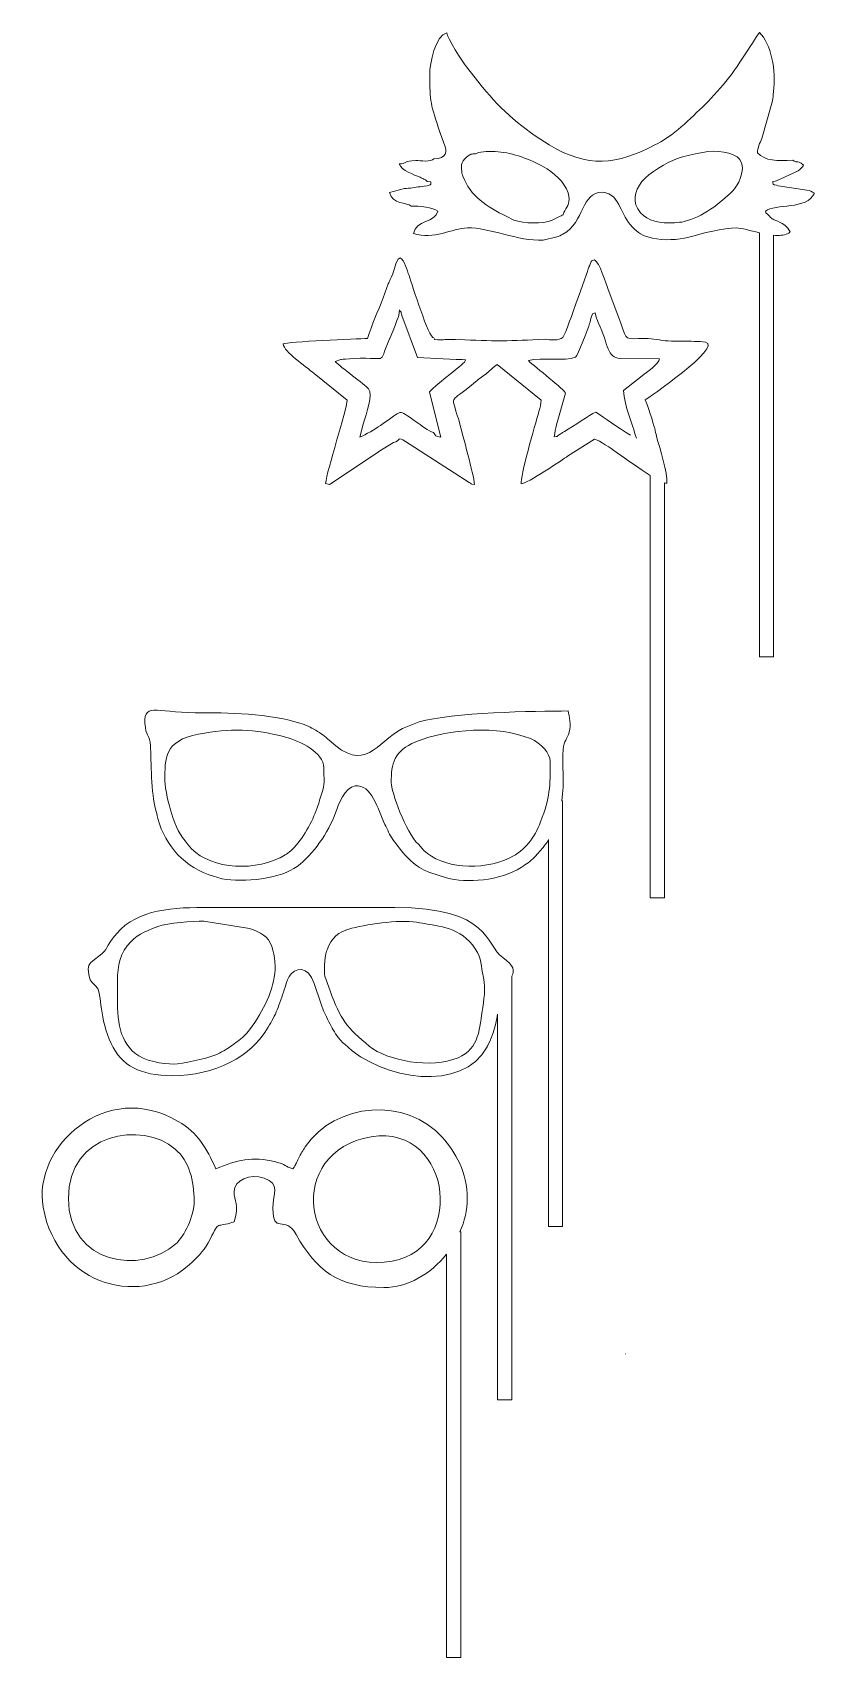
# Model space of a CAD drawing. Header units: millimetres. Extents: x -76 to 200, y -219 to 354.
import ezdxf

# ---------------------------------------------------------------- set-up
doc = ezdxf.new("R2010")
doc.units = ezdxf.units.MM
doc.header["$MEASUREMENT"] = 0
doc.layers.add('layer 1', color=7, linetype='Continuous')

msp = doc.modelspace()

# ---------------------------------------------------------------- linework, layer by layer
at = {"layer": 'layer 1', "color": 250, "lineweight": 20}
for points, knots in [([(185.7302, 282.7576), (185.7302, 282.7576), (185.7302, 134.1494), (185.7302, 134.1494), (185.7302, 134.1494), (185.7302, 134.1494), (180.7302, 134.1494), (180.7302, 134.1494), (180.7302, 134.1494), (180.7302, 134.1494), (180.7302, 283.6369), (180.7302, 283.6369), (180.7302, 283.6369), (177.5342, 284.3655), (174.4675, 285.2504), (172.69, 285.3133), (172.69, 285.3133), (168.2293, 285.4712), (160.4258, 283.282), (155.8156, 282.0758), (155.8156, 282.0758), (152.1653, 281.121), (146.8295, 280.8075), (143.0778, 281.7057), (143.0778, 281.7057), (139.02, 282.6768), (138.179, 283.3855), (135.8065, 285.7445), (135.8065, 285.7445), (133.9478, 287.5928), (132.7816, 290.4552), (131.5646, 292.7803), (131.5646, 292.7803), (130.4538, 294.9028), (128.7915, 297.8507), (125.3928, 297.8752), (125.3928, 297.8752), (117.577, 297.9312), (119.388, 287.5403), (111.3763, 283.1035), (111.3763, 283.1035), (110.755, 282.7592), (109.9601, 282.375), (109.24, 282.1452), (109.24, 282.1452), (109.24, 282.1452), (104.4965, 281.0152), (104.4965, 281.0152), (104.4965, 281.0152), (95.4798, 280.5632), (85.3425, 285.6053), (77.7228, 285.3075), (77.7228, 285.3075), (72.2026, 285.0915), (65.8621, 281.1268), (58.7245, 283.3605), (58.7245, 283.3605), (59.5301, 288.0428), (66.4608, 287.2702), (67.2953, 291.218), (67.2953, 291.218), (65.5156, 292.5498), (60.8286, 293.1887), (57.8696, 292.99), (57.8696, 292.99), (56.3641, 294.3737), (51.3483, 293.536), (50.1963, 297.8098), (50.1963, 297.8098), (50.1963, 297.8098), (55.4815, 299.2688), (55.4815, 299.2688), (55.4815, 299.2688), (57.5965, 299.1722), (59.1956, 299.6513), (61.0145, 299.856), (61.0145, 299.856), (65.512, 300.3623), (64.7888, 300.6157), (64.862, 301.5473), (64.862, 301.5473), (64.862, 301.5473), (63.5081, 301.7298), (63.5081, 301.7298), (63.5081, 301.7298), (62.6586, 302.578), (63.2283, 302.0742), (62.311, 302.559), (62.311, 302.559), (61.7586, 302.8515), (61.6195, 302.9078), (61.0038, 303.1798), (61.0038, 303.1798), (58.9621, 304.0813), (54.309, 305.5703), (53.6846, 307.887), (53.6846, 307.887), (56.1298, 307.9545), (55.336, 309.0213), (59.484, 309.0668), (59.484, 309.0668), (61.2053, 309.0855), (64.9096, 308.4437), (65.8963, 309.6583), (65.8963, 309.6583), (70.353, 309.9778), (70.8928, 311.9738), (69.4641, 315.1708), (69.4641, 315.1708), (69.4641, 315.1708), (68.0765, 318.8377), (68.0765, 318.8377), (68.0765, 318.8377), (68.0441, 318.9347), (68.0146, 319.0382), (67.9828, 319.1358), (67.9828, 319.1358), (64.7756, 329.085), (64.4851, 329.3358), (64.4231, 339.6743), (64.4231, 339.6743), (64.4036, 342.8903), (66.4655, 353.5132), (70.4595, 354.113), (70.4595, 354.113), (70.4958, 352.3397), (76.0163, 343.8043), (77.406, 342.0557), (77.406, 342.0557), (77.406, 342.0557), (83.1023, 334.9632), (83.1023, 334.9632), (83.1023, 334.9632), (89.6123, 326.8022), (97.5795, 320.0263), (106.5458, 314.6465), (106.5458, 314.6465), (120.3581, 306.3593), (130.241, 307.4543), (144.1383, 314.7518), (144.1383, 314.7518), (144.1383, 314.7518), (144.6586, 315.0107), (144.6586, 315.0107), (144.6586, 315.0107), (151.7365, 318.7107), (157.3106, 324.87), (162.71, 329.8695), (162.71, 329.8695), (162.71, 329.8695), (168.0107, 335.7957), (168.0107, 335.7957), (168.0107, 335.7957), (172.8251, 341.3687), (179.6202, 352.9682), (180.8155, 354.2176), (180.8155, 354.2176), (184.7533, 350.4315), (186.8213, 340.6023), (185.6945, 333.3045), (185.6945, 333.3045), (185.5113, 332.1178), (185.6661, 331.2313), (185.4168, 330.0703), (185.4168, 330.0703), (185.4168, 330.0703), (181.5576, 316.8717), (181.5576, 316.8717), (181.5576, 316.8717), (180.9799, 315.3128), (180.0308, 313.5445), (180.1243, 311.7602), (180.1243, 311.7602), (182.6033, 308.8715), (187.2825, 308.8612), (192.5243, 309.213), (192.5243, 309.213), (193.9091, 307.9233), (193.7455, 309.5982), (196.2533, 307.4967), (196.2533, 307.4967), (195.9488, 306.5948), (195.1995, 306.036), (194.4173, 305.4833), (194.4173, 305.4833), (194.4173, 305.4833), (188.0798, 302.5527), (188.0798, 302.5527), (188.0798, 302.5527), (186.6686, 301.8538), (186.875, 301.7672), (185.4665, 301.6828), (185.4665, 301.6828), (185.6426, 300.0708), (185.3225, 300.9513), (187.41, 300.1115), (187.41, 300.1115), (187.41, 300.1115), (197.5121, 298.6698), (197.5121, 298.6698), (197.5121, 298.6698), (198.6948, 298.4025), (199.0931, 298.1247), (200.1963, 297.6282), (200.1963, 297.6282), (197.5575, 291.5593), (186.2511, 293.9958), (182.8593, 291.218), (182.8593, 291.218), (183.3171, 289.9628), (182.7955, 291.077), (183.8197, 289.9647), (183.8197, 289.9647), (185.3415, 288.3123), (185.0093, 288.692), (187.301, 287.6562), (187.301, 287.6562), (189.6249, 286.6058), (190.3883, 285.9982), (191.624, 284.0187), (191.624, 284.0187), (190.9796, 283.2702), (191.6049, 283.7945), (190.6351, 283.2948), (190.6351, 283.2948), (189.4067, 282.6623), (187.6685, 282.5704), (185.7302, 282.7576)], [0, 0, 0, 0, 0.01724138, 0.01724138, 0.01724138, 0.01724138, 0.03448276, 0.03448276, 0.03448276, 0.03448276, 0.05172414, 0.05172414, 0.05172414, 0.05172414, 0.06896552, 0.06896552, 0.06896552, 0.06896552, 0.0862069, 0.0862069, 0.0862069, 0.0862069, 0.10344828, 0.10344828, 0.10344828, 0.10344828, 0.12068966, 0.12068966, 0.12068966, 0.12068966, 0.13793103, 0.13793103, 0.13793103, 0.13793103, 0.15517241, 0.15517241, 0.15517241, 0.15517241, 0.17241379, 0.17241379, 0.17241379, 0.17241379, 0.18965517, 0.18965517, 0.18965517, 0.18965517, 0.20689655, 0.20689655, 0.20689655, 0.20689655, 0.22413793, 0.22413793, 0.22413793, 0.22413793, 0.24137931, 0.24137931, 0.24137931, 0.24137931, 0.25862069, 0.25862069, 0.25862069, 0.25862069, 0.27586207, 0.27586207, 0.27586207, 0.27586207, 0.29310345, 0.29310345, 0.29310345, 0.29310345, 0.31034483, 0.31034483, 0.31034483, 0.31034483, 0.32758621, 0.32758621, 0.32758621, 0.32758621, 0.34482759, 0.34482759, 0.34482759, 0.34482759, 0.36206897, 0.36206897, 0.36206897, 0.36206897, 0.37931034, 0.37931034, 0.37931034, 0.37931034, 0.39655172, 0.39655172, 0.39655172, 0.39655172, 0.4137931, 0.4137931, 0.4137931, 0.4137931, 0.43103448, 0.43103448, 0.43103448, 0.43103448, 0.44827586, 0.44827586, 0.44827586, 0.44827586, 0.46551724, 0.46551724, 0.46551724, 0.46551724, 0.48275862, 0.48275862, 0.48275862, 0.48275862, 0.5, 0.5, 0.5, 0.5, 0.51724138, 0.51724138, 0.51724138, 0.51724138, 0.53448276, 0.53448276, 0.53448276, 0.53448276, 0.55172414, 0.55172414, 0.55172414, 0.55172414, 0.56896552, 0.56896552, 0.56896552, 0.56896552, 0.5862069, 0.5862069, 0.5862069, 0.5862069, 0.60344828, 0.60344828, 0.60344828, 0.60344828, 0.62068966, 0.62068966, 0.62068966, 0.62068966, 0.63793103, 0.63793103, 0.63793103, 0.63793103, 0.65517241, 0.65517241, 0.65517241, 0.65517241, 0.67241379, 0.67241379, 0.67241379, 0.67241379, 0.68965517, 0.68965517, 0.68965517, 0.68965517, 0.70689655, 0.70689655, 0.70689655, 0.70689655, 0.72413793, 0.72413793, 0.72413793, 0.72413793, 0.74137931, 0.74137931, 0.74137931, 0.74137931, 0.75862069, 0.75862069, 0.75862069, 0.75862069, 0.77586207, 0.77586207, 0.77586207, 0.77586207, 0.79310345, 0.79310345, 0.79310345, 0.79310345, 0.81034483, 0.81034483, 0.81034483, 0.81034483, 0.82758621, 0.82758621, 0.82758621, 0.82758621, 0.84482759, 0.84482759, 0.84482759, 0.84482759, 0.86206897, 0.86206897, 0.86206897, 0.86206897, 0.87931034, 0.87931034, 0.87931034, 0.87931034, 0.89655172, 0.89655172, 0.89655172, 0.89655172, 0.9137931, 0.9137931, 0.9137931, 0.9137931, 0.93103448, 0.93103448, 0.93103448, 0.93103448, 0.94827586, 0.94827586, 0.94827586, 0.94827586, 0.96551724, 0.96551724, 0.96551724, 0.96551724, 1, 1, 1, 1]), ([(80.9621, 311.6163), (82.741, 312.4163), (85.63, 312.3767), (88.5761, 312.162), (88.5761, 312.162), (93.8213, 311.7797), (99.9553, 309.4593), (104.6026, 306.8655), (104.6026, 306.8655), (107.8423, 305.0577), (112.2315, 301.4238), (113.2311, 297.6682), (113.2311, 297.6682), (114.1535, 294.2032), (113.0801, 293.2375), (112.088, 291.3387), (112.088, 291.3387), (111.1123, 289.4718), (112.0208, 290.2982), (110.202, 289.3503), (110.202, 289.3503), (110.202, 289.3503), (107.6048, 288.0478), (107.6048, 288.0478), (107.6048, 288.0478), (104.1315, 286.6165), (97.7116, 286.8953), (94.089, 288.1113), (94.089, 288.1113), (94.089, 288.1113), (91.441, 289.4205), (91.441, 289.4205), (91.441, 289.4205), (84.7997, 292.7385), (78.636, 296.4398), (76.1545, 303.6263), (76.1545, 303.6263), (75.8883, 304.3972), (75.8883, 303.9297), (75.7105, 305.1705), (75.7105, 305.1705), (75.3441, 307.7232), (75.8343, 309.1277), (77.9896, 310.71), (77.9896, 310.71), (79.6616, 311.9377), (79.6465, 311.025), (80.9621, 311.6163)], [0, 0, 0, 0, 0.07692308, 0.07692308, 0.07692308, 0.07692308, 0.15384615, 0.15384615, 0.15384615, 0.15384615, 0.23076923, 0.23076923, 0.23076923, 0.23076923, 0.30769231, 0.30769231, 0.30769231, 0.30769231, 0.38461538, 0.38461538, 0.38461538, 0.38461538, 0.46153846, 0.46153846, 0.46153846, 0.46153846, 0.53846154, 0.53846154, 0.53846154, 0.53846154, 0.61538462, 0.61538462, 0.61538462, 0.61538462, 0.69230769, 0.69230769, 0.69230769, 0.69230769, 0.76923077, 0.76923077, 0.76923077, 0.76923077, 0.84615385, 0.84615385, 0.84615385, 0.84615385, 1, 1, 1, 1]), ([(160.8353, 311.9735), (165.3545, 312.8512), (171.7305, 312.1898), (173.8261, 309.4182), (173.8261, 309.4182), (176.529, 305.8435), (172.7385, 299.7245), (171.3603, 298.3588), (171.3603, 298.3588), (166.9988, 294.0368), (160.5435, 289.1055), (154.195, 287.5638), (154.195, 287.5638), (153.1995, 287.322), (151.8106, 287.2568), (150.813, 287.163), (150.813, 287.163), (145.8345, 286.6965), (141.2936, 287.8225), (138.796, 290.6752), (138.796, 290.6752), (135.6895, 294.2227), (136.639, 298.27), (139.3145, 301.6902), (139.3145, 301.6902), (141.6986, 304.7382), (148.2888, 308.5707), (151.539, 309.6617), (151.539, 309.6617), (155.5943, 311.0228), (156.6191, 311.1543), (160.8353, 311.9735)], [0, 0, 0, 0, 0.11111111, 0.11111111, 0.11111111, 0.11111111, 0.22222222, 0.22222222, 0.22222222, 0.22222222, 0.33333333, 0.33333333, 0.33333333, 0.33333333, 0.44444444, 0.44444444, 0.44444444, 0.44444444, 0.55555556, 0.55555556, 0.55555556, 0.55555556, 0.66666667, 0.66666667, 0.66666667, 0.66666667, 0.77777778, 0.77777778, 0.77777778, 0.77777778, 1, 1, 1, 1]), ([(147.2234, 195.5177), (147.2234, 195.5177), (147.2234, 49.1299), (147.2234, 49.1299), (147.2234, 49.1299), (147.2234, 49.1299), (142.2234, 49.1299), (142.2234, 49.1299), (142.2234, 49.1299), (142.2234, 49.1299), (142.2234, 198.0899), (142.2234, 198.0899), (142.2234, 198.0899), (134.8449, 202.6365), (124.2844, 211.0638), (122.5123, 210.8346), (122.5123, 210.8346), (122.5123, 210.8346), (113.0799, 204.8296), (113.0799, 204.8296), (113.0799, 204.8296), (111.6241, 203.8658), (98.6499, 194.9954), (96.7371, 195.1354), (96.7371, 195.1354), (96.2153, 197.3813), (101.5317, 215.7741), (102.9646, 220.5575), (102.9646, 220.5575), (103.4117, 222.0515), (103.7378, 223.3278), (103.7494, 224.6284), (103.7494, 224.6284), (103.7494, 224.6284), (88.1898, 237.1671), (88.1898, 237.1671), (88.1898, 237.1671), (86.9045, 236.0946), (86.0412, 235.4264), (84.6944, 234.2135), (84.6944, 234.2135), (83.3163, 232.9726), (82.0934, 232.4179), (80.636, 231.1243), (80.636, 231.1243), (72.3895, 223.805), (71.9836, 226.7295), (73.6539, 220.7619), (73.6539, 220.7619), (73.6539, 220.7619), (74.0045, 219.5502), (74.0045, 219.5502), (74.0045, 219.5502), (74.0485, 219.4202), (74.1028, 219.2916), (74.1483, 219.1624), (74.1483, 219.1624), (74.7823, 217.3591), (74.3176, 219.1189), (74.7939, 217.2271), (74.7939, 217.2271), (76.1293, 211.9215), (79.9248, 198.6395), (80.2032, 194.8896), (80.2032, 194.8896), (78.4472, 195.1741), (79.4955, 195.0348), (78.3181, 195.6278), (78.3181, 195.6278), (78.3181, 195.6278), (55.8597, 210.0423), (55.8597, 210.0423), (55.8597, 210.0423), (52.847, 211.9027), (54.434, 210.3704), (51.6732, 209.6384), (51.6732, 209.6384), (51.6732, 209.6384), (46.5098, 206.4898), (46.5098, 206.4898), (46.5098, 206.4898), (46.4193, 206.429), (46.2953, 206.3449), (46.2045, 206.2843), (46.2045, 206.2843), (46.2045, 206.2843), (29.0217, 194.8341), (29.0217, 194.8341), (29.0217, 194.8341), (29.0217, 194.8341), (27.7062, 195.2023), (27.7062, 195.2023), (27.7062, 195.2023), (28.1052, 199.8267), (35.1372, 220.996), (35.2917, 224.6284), (35.2917, 224.6284), (35.2917, 224.6284), (23.6735, 233.9641), (23.6735, 233.9641), (23.6735, 233.9641), (20.4895, 236.8267), (13.038, 241.549), (12.7431, 244.413), (12.7431, 244.413), (14.2126, 245.2297), (38.6905, 246.317), (42.4439, 246.317), (42.4439, 246.317), (44.0884, 251.2745), (46.0889, 255.6415), (47.9648, 260.6985), (47.9648, 260.6985), (47.9648, 260.6985), (49.8051, 265.5795), (49.8051, 265.5795), (49.8051, 265.5795), (49.8694, 265.7251), (50.0562, 266.1407), (50.1217, 266.2875), (50.1217, 266.2875), (50.4765, 267.0856), (50.5847, 267.3193), (50.9271, 268.0986), (50.9271, 268.0986), (51.6874, 269.8302), (51.7223, 270.0032), (52.2686, 271.803), (52.2686, 271.803), (52.5658, 272.7818), (52.8354, 274.3827), (54.0546, 274.7907), (54.0546, 274.7907), (55.5125, 273.8441), (56.4135, 270.4486), (57.1244, 268.5028), (57.1244, 268.5028), (58.3331, 265.1946), (64.0707, 246.2792), (65.8914, 246.543), (65.8914, 246.543), (66.4103, 245.6316), (65.4725, 246.1468), (67.3116, 245.9199), (67.3116, 245.9199), (67.7654, 245.864), (69.3222, 245.9369), (69.8867, 245.9416), (69.8867, 245.9416), (71.6018, 245.9562), (73.092, 245.9401), (74.8112, 246.0624), (74.8112, 246.0624), (85.736, 245.2571), (93.9701, 245.4887), (104.821, 246.0624), (104.821, 246.0624), (107.3388, 245.883), (109.9032, 245.4783), (111.3527, 246.7341), (111.3527, 246.7341), (112.0107, 246.5487), (120.0577, 270.0925), (120.5714, 271.4354), (120.5714, 271.4354), (120.6188, 271.5491), (120.6718, 271.6851), (120.721, 271.797), (120.721, 271.797), (120.785, 271.9429), (120.9575, 272.371), (121.0304, 272.5077), (121.0304, 272.5077), (121.6338, 273.6438), (120.8888, 273.3155), (122.5123, 274.087), (122.5123, 274.087), (124.3185, 273.3091), (126.6085, 265.6841), (127.3568, 263.6201), (127.3568, 263.6201), (127.3568, 263.6201), (131.8513, 251.7664), (131.8513, 251.7664), (131.8513, 251.7664), (134.1273, 245.2038), (133.1676, 246.35), (140.4132, 246.3294), (140.4132, 246.3294), (143.4314, 246.321), (145.5818, 245.6417), (148.5525, 245.4932), (148.5525, 245.4932), (151.5744, 245.3419), (154.7398, 245.4015), (157.7882, 245.3306), (157.7882, 245.3306), (159.4569, 245.2917), (160.244, 245.309), (161.7513, 245.0181), (161.7513, 245.0181), (168.2491, 243.7654), (140.6966, 224.7667), (140.4686, 224.6834), (140.4686, 224.6834), (141.3459, 223.1565), (143.2671, 216.5525), (143.7982, 214.5678), (143.7982, 214.5678), (144.0818, 213.5089), (144.1614, 212.994), (144.4768, 211.7929), (144.4768, 211.7929), (145.5928, 207.5417), (148.4649, 198.9727), (148.084, 195.3027), (148.084, 195.3027), (147.8268, 195.341), (147.5382, 195.4145), (147.2234, 195.5177)], [0, 0, 0, 0, 0.01785714, 0.01785714, 0.01785714, 0.01785714, 0.03571429, 0.03571429, 0.03571429, 0.03571429, 0.05357143, 0.05357143, 0.05357143, 0.05357143, 0.07142857, 0.07142857, 0.07142857, 0.07142857, 0.08928571, 0.08928571, 0.08928571, 0.08928571, 0.10714286, 0.10714286, 0.10714286, 0.10714286, 0.125, 0.125, 0.125, 0.125, 0.14285714, 0.14285714, 0.14285714, 0.14285714, 0.16071429, 0.16071429, 0.16071429, 0.16071429, 0.17857143, 0.17857143, 0.17857143, 0.17857143, 0.19642857, 0.19642857, 0.19642857, 0.19642857, 0.21428571, 0.21428571, 0.21428571, 0.21428571, 0.23214286, 0.23214286, 0.23214286, 0.23214286, 0.25, 0.25, 0.25, 0.25, 0.26785714, 0.26785714, 0.26785714, 0.26785714, 0.28571429, 0.28571429, 0.28571429, 0.28571429, 0.30357143, 0.30357143, 0.30357143, 0.30357143, 0.32142857, 0.32142857, 0.32142857, 0.32142857, 0.33928571, 0.33928571, 0.33928571, 0.33928571, 0.35714286, 0.35714286, 0.35714286, 0.35714286, 0.375, 0.375, 0.375, 0.375, 0.39285714, 0.39285714, 0.39285714, 0.39285714, 0.41071429, 0.41071429, 0.41071429, 0.41071429, 0.42857143, 0.42857143, 0.42857143, 0.42857143, 0.44642857, 0.44642857, 0.44642857, 0.44642857, 0.46428571, 0.46428571, 0.46428571, 0.46428571, 0.48214286, 0.48214286, 0.48214286, 0.48214286, 0.5, 0.5, 0.5, 0.5, 0.51785714, 0.51785714, 0.51785714, 0.51785714, 0.53571429, 0.53571429, 0.53571429, 0.53571429, 0.55357143, 0.55357143, 0.55357143, 0.55357143, 0.57142857, 0.57142857, 0.57142857, 0.57142857, 0.58928571, 0.58928571, 0.58928571, 0.58928571, 0.60714286, 0.60714286, 0.60714286, 0.60714286, 0.625, 0.625, 0.625, 0.625, 0.64285714, 0.64285714, 0.64285714, 0.64285714, 0.66071429, 0.66071429, 0.66071429, 0.66071429, 0.67857143, 0.67857143, 0.67857143, 0.67857143, 0.69642857, 0.69642857, 0.69642857, 0.69642857, 0.71428571, 0.71428571, 0.71428571, 0.71428571, 0.73214286, 0.73214286, 0.73214286, 0.73214286, 0.75, 0.75, 0.75, 0.75, 0.76785714, 0.76785714, 0.76785714, 0.76785714, 0.78571429, 0.78571429, 0.78571429, 0.78571429, 0.80357143, 0.80357143, 0.80357143, 0.80357143, 0.82142857, 0.82142857, 0.82142857, 0.82142857, 0.83928571, 0.83928571, 0.83928571, 0.83928571, 0.85714286, 0.85714286, 0.85714286, 0.85714286, 0.875, 0.875, 0.875, 0.875, 0.89285714, 0.89285714, 0.89285714, 0.89285714, 0.91071429, 0.91071429, 0.91071429, 0.91071429, 0.92857143, 0.92857143, 0.92857143, 0.92857143, 0.94642857, 0.94642857, 0.94642857, 0.94642857, 0.96428571, 0.96428571, 0.96428571, 0.96428571, 1, 1, 1, 1]), ([(67.8773, 213.3247), (67.8773, 213.3247), (68.3592, 211.5354), (68.3592, 211.5354), (68.3592, 211.5354), (66.3624, 211.8982), (66.6491, 211.9993), (65.7296, 213.2217), (65.7296, 213.2217), (64.1555, 213.5584), (61.0745, 216.0046), (59.7226, 216.9045), (59.7226, 216.9045), (52.5736, 221.6637), (55.5752, 221.3423), (47.019, 215.7109), (47.019, 215.7109), (45.0897, 214.4415), (42.0137, 212.463), (39.75, 211.5772), (39.75, 211.5772), (39.75, 211.5772), (40.9753, 216.1165), (40.9753, 216.1165), (40.9753, 216.1165), (42.0728, 220.1041), (44.5652, 226.6087), (42.8551, 228.5835), (42.8551, 228.5835), (41.3631, 230.3064), (33.1376, 236.0105), (31.113, 238.2825), (31.113, 238.2825), (31.113, 238.2825), (33.0245, 238.9121), (33.0245, 238.9121), (33.0245, 238.9121), (33.1649, 238.939), (34.6964, 239.11), (34.7768, 239.1164), (34.7768, 239.1164), (51.0952, 240.4129), (45.6622, 236.0018), (50.2805, 246.1771), (50.2805, 246.1771), (50.3321, 246.2901), (50.3952, 246.4204), (50.4468, 246.5331), (50.4468, 246.5331), (50.4468, 246.5331), (52.1845, 250.875), (52.1845, 250.875), (52.1845, 250.875), (52.4918, 251.6643), (53.1882, 253.6998), (53.5925, 254.4686), (53.5925, 254.4686), (53.5925, 254.4686), (53.7836, 256.4343), (53.7836, 256.4343), (53.7836, 256.4343), (54.6468, 254.9403), (54.1774, 256.2168), (54.5358, 254.4686), (54.5358, 254.4686), (54.5358, 254.4686), (60.0677, 239.6978), (60.0677, 239.6978), (60.0677, 239.6978), (60.0677, 239.6978), (73.7053, 238.9961), (73.7053, 238.9961), (73.7053, 238.9961), (74.5035, 238.931), (75.1375, 238.9447), (75.8793, 238.8955), (75.8793, 238.8955), (75.8793, 238.8955), (76.8172, 238.7684), (76.8172, 238.7684), (76.8172, 238.7684), (76.8498, 238.8502), (76.9922, 238.7444), (77.0663, 238.6997), (77.0663, 238.6997), (77.1957, 237.659), (66.87, 230.5143), (64.374, 227.5379), (64.374, 227.5379), (64.374, 227.5379), (67.8773, 213.3247), (67.8773, 213.3247)], [0, 0, 0, 0, 0.04166667, 0.04166667, 0.04166667, 0.04166667, 0.08333333, 0.08333333, 0.08333333, 0.08333333, 0.125, 0.125, 0.125, 0.125, 0.16666667, 0.16666667, 0.16666667, 0.16666667, 0.20833333, 0.20833333, 0.20833333, 0.20833333, 0.25, 0.25, 0.25, 0.25, 0.29166667, 0.29166667, 0.29166667, 0.29166667, 0.33333333, 0.33333333, 0.33333333, 0.33333333, 0.375, 0.375, 0.375, 0.375, 0.41666667, 0.41666667, 0.41666667, 0.41666667, 0.45833333, 0.45833333, 0.45833333, 0.45833333, 0.5, 0.5, 0.5, 0.5, 0.54166667, 0.54166667, 0.54166667, 0.54166667, 0.58333333, 0.58333333, 0.58333333, 0.58333333, 0.625, 0.625, 0.625, 0.625, 0.66666667, 0.66666667, 0.66666667, 0.66666667, 0.70833333, 0.70833333, 0.70833333, 0.70833333, 0.75, 0.75, 0.75, 0.75, 0.79166667, 0.79166667, 0.79166667, 0.79166667, 0.83333333, 0.83333333, 0.83333333, 0.83333333, 0.875, 0.875, 0.875, 0.875, 0.91666667, 0.91666667, 0.91666667, 0.91666667, 1, 1, 1, 1]), ([(135.3059, 212.3127), (130.2552, 215.122), (126.3862, 218.3587), (123.0232, 220.3439), (123.0232, 220.3439), (120.7053, 219.4006), (115.2558, 215.416), (112.0095, 213.5588), (112.0095, 213.5588), (111.5823, 213.3143), (111.4524, 213.258), (111.022, 213.0017), (111.022, 213.0017), (110.8393, 212.8931), (110.1044, 212.4185), (110.0742, 212.4015), (110.0742, 212.4015), (108.6651, 211.615), (110.7248, 212.0559), (108.3252, 211.6946), (108.3252, 211.6946), (108.5674, 213.2531), (108.8826, 214.5505), (109.18, 215.8968), (109.18, 215.8968), (109.18, 215.8968), (112.3623, 227.0432), (112.3623, 227.0432), (112.3623, 227.0432), (112.0972, 228.2323), (101.6958, 236.1987), (99.2649, 238.5601), (99.2649, 238.5601), (104.0264, 239.7564), (112.1334, 238.2266), (115.8709, 239.7762), (115.8709, 239.7762), (116.7269, 240.3779), (120.2725, 249.8916), (120.8581, 251.6848), (120.8581, 251.6848), (120.9145, 251.857), (121.526, 254.0546), (121.5392, 254.0835), (121.5392, 254.0835), (122.0975, 255.3205), (121.4482, 254.8454), (122.7456, 255.3993), (122.7456, 255.3993), (123.1511, 253.8511), (123.4818, 252.9311), (123.9158, 251.9866), (123.9158, 251.9866), (127.7225, 243.7018), (126.7192, 239.7362), (131.7077, 239.304), (131.7077, 239.304), (131.7077, 239.304), (145.5239, 239.1869), (145.5239, 239.1869), (145.5239, 239.1869), (145.2235, 237.3006), (140.9151, 234.366), (139.3456, 233.22), (139.3456, 233.22), (139.3456, 233.22), (132.7877, 228.007), (132.7877, 228.007), (132.7877, 228.007), (133.2138, 222.2559), (135.8958, 216.5107), (137.3278, 211.2059)], [0, 0, 0, 0, 0.05263158, 0.05263158, 0.05263158, 0.05263158, 0.10526316, 0.10526316, 0.10526316, 0.10526316, 0.15789474, 0.15789474, 0.15789474, 0.15789474, 0.21052632, 0.21052632, 0.21052632, 0.21052632, 0.26315789, 0.26315789, 0.26315789, 0.26315789, 0.31578947, 0.31578947, 0.31578947, 0.31578947, 0.36842105, 0.36842105, 0.36842105, 0.36842105, 0.42105263, 0.42105263, 0.42105263, 0.42105263, 0.47368421, 0.47368421, 0.47368421, 0.47368421, 0.52631579, 0.52631579, 0.52631579, 0.52631579, 0.57894737, 0.57894737, 0.57894737, 0.57894737, 0.63157895, 0.63157895, 0.63157895, 0.63157895, 0.68421053, 0.68421053, 0.68421053, 0.68421053, 0.73684211, 0.73684211, 0.73684211, 0.73684211, 0.78947368, 0.78947368, 0.78947368, 0.78947368, 0.84210526, 0.84210526, 0.84210526, 0.84210526, 0.89473684, 0.89473684, 0.89473684, 0.89473684, 1, 1, 1, 1]), ([(111.0506, 83.3396), (111.0506, 83.3396), (111.2998, 83.3396), (111.2998, 83.3396), (111.2998, 83.3396), (111.2998, 83.3396), (111.2998, -66.6604), (111.2998, -66.6604), (111.2998, -66.6604), (111.2998, -66.6604), (106.2998, -66.6604), (106.2998, -66.6604), (106.2998, -66.6604), (106.2998, -66.6604), (106.2998, 69.7103), (106.2998, 69.7103), (106.2998, 69.7103), (105.5613, 68.2083), (106.1535, 69.1541), (104.9132, 67.5679), (104.9132, 67.5679), (103.5975, 65.8855), (102.885, 65.0067), (101.3747, 63.4724), (101.3747, 63.4724), (99.882, 61.9564), (98.5862, 61.0957), (96.7192, 59.8987), (96.7192, 59.8987), (89.3914, 55.198), (77.2251, 54.1963), (70.36, 56.2595), (70.36, 56.2595), (70.36, 56.2595), (64.1286, 58.2409), (64.1286, 58.2409), (64.1286, 58.2409), (63.995, 58.2945), (63.8396, 58.3552), (63.707, 58.4097), (63.707, 58.4097), (63.707, 58.4097), (62.4713, 58.9395), (62.4713, 58.9395), (62.4713, 58.9395), (58.1335, 60.9282), (54.2396, 65.7685), (51.4754, 69.686), (51.4754, 69.686), (50.2729, 71.39), (49.5148, 73.255), (48.6281, 75.0607), (48.6281, 75.0607), (45.9593, 80.4974), (43.9594, 89.2765), (38.1349, 88.6052), (38.1349, 88.6052), (34.5696, 88.1942), (32.1611, 81.9305), (31.1653, 79.1147), (31.1653, 79.1147), (28.6698, 72.0549), (23.2284, 64.5079), (17.6896, 60.2455), (17.6896, 60.2455), (12.0326, 55.892), (-1.3668, 54.4948), (-8.7595, 55.837), (-8.7595, 55.837), (-8.7595, 55.837), (-11.8893, 56.7857), (-11.8893, 56.7857), (-11.8893, 56.7857), (-21.825, 59.7869), (-28.7595, 67.2705), (-31.4875, 77.1259), (-31.4875, 77.1259), (-31.8628, 78.4814), (-31.9045, 79.258), (-32.2795, 80.484), (-32.2795, 80.484), (-33.7995, 85.456), (-33.8683, 97.6242), (-34.0935, 102.7224), (-34.0935, 102.7224), (-34.2821, 106.9857), (-35.4055, 105.5439), (-35.8738, 109.201), (-35.8738, 109.201), (-37.0698, 118.5341), (-32.5415, 114.413), (-18.2791, 114.4409), (-18.2791, 114.4409), (-6.699, 114.4634), (7.9046, 114.2055), (18.5806, 110.7747), (18.5806, 110.7747), (20.9466, 110.0142), (22.2627, 109.4317), (24.2479, 108.2219), (24.2479, 108.2219), (25.9931, 107.1582), (27.4954, 106.1449), (28.9859, 104.7372), (28.9859, 104.7372), (41.6461, 92.7812), (45.4854, 103.7724), (54.8086, 108.8682), (54.8086, 108.8682), (54.8086, 108.8682), (60.7405, 111.1622), (60.7405, 111.1622), (60.7405, 111.1622), (72.2328, 114.597), (101.5195, 115.0117), (113.2712, 115.0362), (113.2712, 115.0362), (113.7269, 113.0655), (114.3117, 110.2062), (113.6354, 107.5742), (113.6354, 107.5742), (112.9952, 105.0815), (111.7117, 104.5767), (111.4958, 101.5339), (111.4958, 101.5339), (111.1032, 95.9994), (112, 90.0288), (111.0506, 83.3396)], [0, 0, 0, 0, 0.03030303, 0.03030303, 0.03030303, 0.03030303, 0.06060606, 0.06060606, 0.06060606, 0.06060606, 0.09090909, 0.09090909, 0.09090909, 0.09090909, 0.12121212, 0.12121212, 0.12121212, 0.12121212, 0.15151515, 0.15151515, 0.15151515, 0.15151515, 0.18181818, 0.18181818, 0.18181818, 0.18181818, 0.21212121, 0.21212121, 0.21212121, 0.21212121, 0.24242424, 0.24242424, 0.24242424, 0.24242424, 0.27272727, 0.27272727, 0.27272727, 0.27272727, 0.3030303, 0.3030303, 0.3030303, 0.3030303, 0.33333333, 0.33333333, 0.33333333, 0.33333333, 0.36363636, 0.36363636, 0.36363636, 0.36363636, 0.39393939, 0.39393939, 0.39393939, 0.39393939, 0.42424242, 0.42424242, 0.42424242, 0.42424242, 0.45454545, 0.45454545, 0.45454545, 0.45454545, 0.48484848, 0.48484848, 0.48484848, 0.48484848, 0.51515152, 0.51515152, 0.51515152, 0.51515152, 0.54545455, 0.54545455, 0.54545455, 0.54545455, 0.57575758, 0.57575758, 0.57575758, 0.57575758, 0.60606061, 0.60606061, 0.60606061, 0.60606061, 0.63636364, 0.63636364, 0.63636364, 0.63636364, 0.66666667, 0.66666667, 0.66666667, 0.66666667, 0.6969697, 0.6969697, 0.6969697, 0.6969697, 0.72727273, 0.72727273, 0.72727273, 0.72727273, 0.75757576, 0.75757576, 0.75757576, 0.75757576, 0.78787879, 0.78787879, 0.78787879, 0.78787879, 0.81818182, 0.81818182, 0.81818182, 0.81818182, 0.84848485, 0.84848485, 0.84848485, 0.84848485, 0.87878788, 0.87878788, 0.87878788, 0.87878788, 0.90909091, 0.90909091, 0.90909091, 0.90909091, 0.93939394, 0.93939394, 0.93939394, 0.93939394, 1, 1, 1, 1]), ([(-28.987, 90.3495), (-28.987, 98.453), (-29.4011, 104.518), (-17.0896, 106.8739), (-17.0896, 106.8739), (-6.0458, 108.987), (2.4882, 108.7809), (13.5492, 105.8189), (13.5492, 105.8189), (18.6776, 104.4459), (27.0836, 100.416), (27.0836, 95.0464), (27.0836, 95.0464), (27.0836, 87.7185), (27.6208, 90.2954), (25.5908, 83.5574), (25.5908, 83.5574), (25.3264, 82.6799), (24.9973, 81.7327), (24.7153, 80.9144), (24.7153, 80.9144), (22.9982, 75.934), (19.7806, 69.9185), (15.8672, 66.1892), (15.8672, 66.1892), (14.5456, 64.9299), (13.4611, 64.2105), (11.6359, 63.3212), (11.6359, 63.3212), (0.6659, 57.9732), (-14.7018, 59.8484), (-20.831, 67.8374), (-20.831, 67.8374), (-23.8276, 71.7434), (-25.0685, 73.6554), (-26.7198, 79.036), (-26.7198, 79.036), (-27.5501, 81.7415), (-28.987, 87.615), (-28.987, 90.3495)], [0, 0, 0, 0, 0.09090909, 0.09090909, 0.09090909, 0.09090909, 0.18181818, 0.18181818, 0.18181818, 0.18181818, 0.27272727, 0.27272727, 0.27272727, 0.27272727, 0.36363636, 0.36363636, 0.36363636, 0.36363636, 0.45454545, 0.45454545, 0.45454545, 0.45454545, 0.54545455, 0.54545455, 0.54545455, 0.54545455, 0.63636364, 0.63636364, 0.63636364, 0.63636364, 0.72727273, 0.72727273, 0.72727273, 0.72727273, 0.81818182, 0.81818182, 0.81818182, 0.81818182, 1, 1, 1, 1]), ([(50.8614, 89.7624), (50.8614, 96.4777), (51.7454, 101.017), (59.5661, 104.1709), (59.5661, 104.1709), (71.145, 108.84), (88.723, 109.9837), (99.9352, 105.2835), (99.9352, 105.2835), (103.8701, 103.6337), (106.932, 99.987), (106.932, 97.3949), (106.932, 97.3949), (106.932, 88.4859), (106.9223, 84.5629), (103.5683, 76.02), (103.5683, 76.02), (101.274, 70.177), (98.4022, 66.0575), (92.7074, 63.2782), (92.7074, 63.2782), (82.6475, 58.3695), (68.5463, 59.7772), (62.3806, 65.909), (62.3806, 65.909), (62.3806, 65.909), (60.4293, 68.0542), (60.4293, 68.0542), (60.4293, 68.0542), (55.8891, 72.2957), (50.8614, 86.7167), (50.8614, 89.7624)], [0, 0, 0, 0, 0.11111111, 0.11111111, 0.11111111, 0.11111111, 0.22222222, 0.22222222, 0.22222222, 0.22222222, 0.33333333, 0.33333333, 0.33333333, 0.33333333, 0.44444444, 0.44444444, 0.44444444, 0.44444444, 0.55555556, 0.55555556, 0.55555556, 0.55555556, 0.66666667, 0.66666667, 0.66666667, 0.66666667, 0.77777778, 0.77777778, 0.77777778, 0.77777778, 1, 1, 1, 1]), ([(93.3636, 21.5935), (93.3636, 21.5935), (93.3636, -127.7881), (93.3636, -127.7881), (93.3636, -127.7881), (93.3636, -127.7881), (88.3636, -127.7881), (88.3636, -127.7881), (88.3636, -127.7881), (88.3636, -127.7881), (88.3636, 8.1498), (88.3636, 8.1498), (88.3636, 8.1498), (88.0277, 6.0378), (87.5643, 3.7624), (86.8143, 1.5329), (86.8143, 1.5329), (86.8143, 1.5329), (86.0215, -0.5613), (86.0215, -0.5613), (86.0215, -0.5613), (85.9666, -0.6908), (85.9026, -0.8453), (85.8455, -0.9735), (85.8455, -0.9735), (85.8455, -0.9735), (84.8533, -2.9603), (84.8533, -2.9603), (84.8533, -2.9603), (84.7911, -3.0801), (84.7136, -3.2305), (84.6509, -3.3493), (84.6509, -3.3493), (76.1366, -19.5067), (47.7514, -15.2372), (34.4304, -2.474), (34.4304, -2.474), (34.3429, -2.3901), (34.217, -2.2711), (34.1304, -2.1863), (34.1304, -2.1863), (34.044, -2.101), (33.92, -1.9803), (33.8352, -1.8936), (33.8352, -1.8936), (33.8352, -1.8936), (32.1809, -0.0211), (32.1809, -0.0211), (32.1809, -0.0211), (30.807, 1.7062), (29.9077, 3.3634), (28.8659, 5.4535), (28.8659, 5.4535), (27.4664, 8.2614), (27.0782, 8.9741), (25.994, 12.0036), (25.994, 12.0036), (25.994, 12.0036), (23.607, 18.9957), (23.607, 18.9957), (23.607, 18.9957), (21.7718, 25.5199), (16.5827, 24.6331), (14.7982, 21.4601), (14.7982, 21.4601), (14.7982, 21.4601), (14.232, 20.2814), (14.232, 20.2814), (14.232, 20.2814), (13.6467, 18.8947), (13.5882, 18.1701), (13.1178, 16.7019), (13.1178, 16.7019), (12.7892, 15.6757), (12.3043, 14.4131), (11.9005, 13.2404), (11.9005, 13.2404), (10.9305, 10.4211), (10.371, 8.8837), (9.1681, 6.5936), (9.1681, 6.5936), (8.5735, 5.4609), (8.0868, 4.7169), (7.4731, 3.6147), (7.4731, 3.6147), (1.6818, -6.7933), (-11.5437, -13.526), (-26.3813, -13.526), (-26.3813, -13.526), (-37.808, -13.526), (-44.2702, -9.916), (-47.9321, -2.2328), (-47.9321, -2.2328), (-52.0565, 6.4216), (-51.3898, 15.3489), (-52.8486, 17.4114), (-52.8486, 17.4114), (-54.3113, 19.4807), (-55.2701, 18.8344), (-55.8601, 22.1529), (-55.8601, 22.1529), (-56.3778, 25.0627), (-55.9316, 25.9418), (-53.8433, 27.4238), (-53.8433, 27.4238), (-49.0766, 30.8084), (-50.1673, 31.0144), (-47.5836, 34.6064), (-47.5836, 34.6064), (-47.5111, 34.7073), (-47.4028, 34.8406), (-47.331, 34.9414), (-47.331, 34.9414), (-40.4881, 44.5253), (-28.4874, 45.7645), (-15.2577, 45.7645), (-15.2577, 45.7645), (-15.2577, 45.7645), (52.0684, 45.7645), (52.0684, 45.7645), (52.0684, 45.7645), (85.9755, 45.7645), (83.9429, 32.6656), (90.1763, 28.1209), (90.1763, 28.1209), (94.2638, 25.1403), (94.48, 23.4601), (93.3636, 21.5935)], [0, 0, 0, 0, 0.03030303, 0.03030303, 0.03030303, 0.03030303, 0.06060606, 0.06060606, 0.06060606, 0.06060606, 0.09090909, 0.09090909, 0.09090909, 0.09090909, 0.12121212, 0.12121212, 0.12121212, 0.12121212, 0.15151515, 0.15151515, 0.15151515, 0.15151515, 0.18181818, 0.18181818, 0.18181818, 0.18181818, 0.21212121, 0.21212121, 0.21212121, 0.21212121, 0.24242424, 0.24242424, 0.24242424, 0.24242424, 0.27272727, 0.27272727, 0.27272727, 0.27272727, 0.3030303, 0.3030303, 0.3030303, 0.3030303, 0.33333333, 0.33333333, 0.33333333, 0.33333333, 0.36363636, 0.36363636, 0.36363636, 0.36363636, 0.39393939, 0.39393939, 0.39393939, 0.39393939, 0.42424242, 0.42424242, 0.42424242, 0.42424242, 0.45454545, 0.45454545, 0.45454545, 0.45454545, 0.48484848, 0.48484848, 0.48484848, 0.48484848, 0.51515152, 0.51515152, 0.51515152, 0.51515152, 0.54545455, 0.54545455, 0.54545455, 0.54545455, 0.57575758, 0.57575758, 0.57575758, 0.57575758, 0.60606061, 0.60606061, 0.60606061, 0.60606061, 0.63636364, 0.63636364, 0.63636364, 0.63636364, 0.66666667, 0.66666667, 0.66666667, 0.66666667, 0.6969697, 0.6969697, 0.6969697, 0.6969697, 0.72727273, 0.72727273, 0.72727273, 0.72727273, 0.75757576, 0.75757576, 0.75757576, 0.75757576, 0.78787879, 0.78787879, 0.78787879, 0.78787879, 0.81818182, 0.81818182, 0.81818182, 0.81818182, 0.84848485, 0.84848485, 0.84848485, 0.84848485, 0.87878788, 0.87878788, 0.87878788, 0.87878788, 0.90909091, 0.90909091, 0.90909091, 0.90909091, 0.93939394, 0.93939394, 0.93939394, 0.93939394, 1, 1, 1, 1]), ([(-25.7958, -9.4591), (-29.5256, -9.4591), (-36.504, -8.2836), (-39.5661, -5.6266), (-39.5661, -5.6266), (-45.7618, -0.252), (-45.7861, 6.8596), (-45.7771, 18.0982), (-45.7771, 18.0982), (-45.7729, 23.0934), (-45.4355, 28.4264), (-42.3011, 32.2479), (-42.3011, 32.2479), (-39.0448, 36.2193), (-36.7465, 37.0063), (-31.4741, 39.0133), (-31.4741, 39.0133), (-27.9601, 40.3511), (-19.2831, 40.9664), (-15.2214, 40.9664), (-15.2214, 40.9664), (-15.2214, 40.9664), (0.831, 38.3058), (0.831, 38.3058), (0.831, 38.3058), (4.9221, 37.0796), (7.411, 35.6251), (8.6896, 32.0623), (8.6896, 32.0623), (11.2698, 24.8704), (9.378, 17.3551), (5.792, 10.5234), (5.792, 10.5234), (4.0283, 7.1632), (1.6533, 3.025), (-1.1062, 0.427), (-1.1062, 0.427), (-2.5297, -0.9131), (-4.1031, -1.996), (-5.6924, -3.1751), (-5.6924, -3.1751), (-6.5152, -3.786), (-7.3884, -4.2483), (-8.2587, -4.7258), (-8.2587, -4.7258), (-9.4319, -5.3693), (-9.9316, -5.7151), (-11.3861, -6.277), (-11.3861, -6.277), (-14.6077, -7.5221), (-23.0368, -9.4591), (-25.7958, -9.4591)], [0, 0, 0, 0, 0.07142857, 0.07142857, 0.07142857, 0.07142857, 0.14285714, 0.14285714, 0.14285714, 0.14285714, 0.21428571, 0.21428571, 0.21428571, 0.21428571, 0.28571429, 0.28571429, 0.28571429, 0.28571429, 0.35714286, 0.35714286, 0.35714286, 0.35714286, 0.42857143, 0.42857143, 0.42857143, 0.42857143, 0.5, 0.5, 0.5, 0.5, 0.57142857, 0.57142857, 0.57142857, 0.57142857, 0.64285714, 0.64285714, 0.64285714, 0.64285714, 0.71428571, 0.71428571, 0.71428571, 0.71428571, 0.78571429, 0.78571429, 0.78571429, 0.78571429, 0.85714286, 0.85714286, 0.85714286, 0.85714286, 1, 1, 1, 1]), ([(27.4484, 21.6081), (27.1894, 22.7504), (27.1719, 28.0563), (28.0495, 30.3903), (28.0495, 30.3903), (28.0997, 30.5234), (28.1712, 30.6696), (28.2237, 30.8006), (28.2237, 30.8006), (29.9602, 35.1439), (31.681, 37.0546), (36.987, 38.4559), (36.987, 38.4559), (43.2176, 40.1018), (55.4166, 41.6971), (60.8874, 40.4069), (60.8874, 40.4069), (66.2938, 39.1313), (73.9701, 39.4448), (79.4686, 32.6121), (79.4686, 32.6121), (82.7038, 28.5929), (82.3488, 26.3041), (83.1039, 22.7181), (83.1039, 22.7181), (84.0794, 18.0849), (83.8568, 14.9686), (83.1445, 10.4832), (83.1445, 10.4832), (82.0036, 3.3025), (82.0561, -3.95), (74.4246, -7.2041), (74.4246, -7.2041), (64.9916, -11.2261), (49.3966, -8.25), (43.1199, -3.1498), (43.1199, -3.1498), (35.3095, 3.197), (32.9272, 6.4414), (29.2545, 16.3737), (29.2545, 16.3737), (29.2545, 16.3737), (27.4484, 21.6081), (27.4484, 21.6081)], [0, 0, 0, 0, 0.08333333, 0.08333333, 0.08333333, 0.08333333, 0.16666667, 0.16666667, 0.16666667, 0.16666667, 0.25, 0.25, 0.25, 0.25, 0.33333333, 0.33333333, 0.33333333, 0.33333333, 0.41666667, 0.41666667, 0.41666667, 0.41666667, 0.5, 0.5, 0.5, 0.5, 0.58333333, 0.58333333, 0.58333333, 0.58333333, 0.66666667, 0.66666667, 0.66666667, 0.66666667, 0.75, 0.75, 0.75, 0.75, 0.83333333, 0.83333333, 0.83333333, 0.83333333, 1, 1, 1, 1]), ([(75.1146, -68.6285), (75.1146, -68.6285), (75.3719, -68.6285), (75.3719, -68.6285), (75.3719, -68.6285), (75.3719, -68.6285), (75.3719, -218.6285), (75.3719, -218.6285), (75.3719, -218.6285), (75.3719, -218.6285), (70.3719, -218.6285), (70.3719, -218.6285), (70.3719, -218.6285), (70.3719, -218.6285), (70.3719, -76.4686), (70.3719, -76.4686), (70.3719, -76.4686), (64.8265, -83.4054), (56.7321, -88.2026), (48.2562, -88.2026), (48.2562, -88.2026), (32.1751, -88.2026), (24.2508, -82.0503), (17.3413, -69.5442), (17.3413, -69.5442), (13.3624, -62.3437), (9.0684, -69.6844), (9.1087, -60.3399), (9.1087, -60.3399), (9.1354, -54.7678), (11.8664, -51.8002), (5.969, -49.6537), (5.969, -49.6537), (1.0962, -47.8787), (-4.6009, -50.486), (-4.6009, -54.2641), (-4.6009, -54.2641), (-4.6009, -57.9827), (-2.5779, -58.556), (-4.6009, -65.0227), (-4.6009, -65.0227), (-11.3771, -67.5303), (-9.4233, -64.0679), (-12.9996, -71.1106), (-12.9996, -71.1106), (-14.9365, -74.925), (-16.6928, -76.6362), (-19.4997, -79.3659), (-19.4997, -79.3659), (-36.2416, -95.6458), (-66.9216, -88.3018), (-71.9563, -59.8697), (-71.9563, -59.8697), (-75.7214, -38.6094), (-49.6383, -14.6169), (-24.3485, -29.6222), (-24.3485, -29.6222), (-17.2943, -33.8082), (-14.4381, -38.7796), (-10.9991, -46.3643), (-10.9991, -46.3643), (-3.7315, -43.1713), (1.8042, -41.8761), (9.9931, -43.8575), (9.9931, -43.8575), (13.7649, -44.7705), (13.2447, -45.5393), (16.1419, -46.3643), (16.1419, -46.3643), (17.4123, -44.7125), (17.1164, -44.6358), (18.2243, -42.4968), (18.2243, -42.4968), (18.8871, -41.2153), (19.7961, -39.7063), (20.5001, -38.6537), (20.5001, -38.6537), (31.0727, -22.8461), (56.3494, -20.9311), (68.9483, -35.3289), (68.9483, -35.3289), (73.4496, -40.4724), (77.6916, -47.55), (77.6792, -56.8673), (77.6792, -56.8673), (77.674, -60.8746), (76.7463, -64.882), (75.1146, -68.6285)], [0, 0, 0, 0, 0.04347826, 0.04347826, 0.04347826, 0.04347826, 0.08695652, 0.08695652, 0.08695652, 0.08695652, 0.13043478, 0.13043478, 0.13043478, 0.13043478, 0.17391304, 0.17391304, 0.17391304, 0.17391304, 0.2173913, 0.2173913, 0.2173913, 0.2173913, 0.26086957, 0.26086957, 0.26086957, 0.26086957, 0.30434783, 0.30434783, 0.30434783, 0.30434783, 0.34782609, 0.34782609, 0.34782609, 0.34782609, 0.39130435, 0.39130435, 0.39130435, 0.39130435, 0.43478261, 0.43478261, 0.43478261, 0.43478261, 0.47826087, 0.47826087, 0.47826087, 0.47826087, 0.52173913, 0.52173913, 0.52173913, 0.52173913, 0.56521739, 0.56521739, 0.56521739, 0.56521739, 0.60869565, 0.60869565, 0.60869565, 0.60869565, 0.65217391, 0.65217391, 0.65217391, 0.65217391, 0.69565217, 0.69565217, 0.69565217, 0.69565217, 0.73913043, 0.73913043, 0.73913043, 0.73913043, 0.7826087, 0.7826087, 0.7826087, 0.7826087, 0.82608696, 0.82608696, 0.82608696, 0.82608696, 0.86956522, 0.86956522, 0.86956522, 0.86956522, 0.91304348, 0.91304348, 0.91304348, 0.91304348, 1, 1, 1, 1]), ([(41.0091, -35.6412), (71.6015, -27.654), (78.2314, -74.1627), (51.2079, -78.8635), (51.2079, -78.8635), (20.1651, -84.2641), (12.8087, -43.0045), (41.0091, -35.6412)], [0, 0, 0, 0, 0.33333333, 0.33333333, 0.33333333, 0.33333333, 1, 1, 1, 1]), ([(-18.6645, -57.736), (-18.6645, -63.0927), (-22.2239, -70.2011), (-25.1585, -72.8287), (-25.1585, -72.8287), (-37.357, -83.7507), (-62.9016, -80.0752), (-63.0616, -56.8762), (-63.0616, -56.8762), (-63.2221, -33.6129), (-36.9606, -29.3933), (-25.4072, -39.3796), (-25.4072, -39.3796), (-20.3697, -43.7345), (-18.6645, -50.5325), (-18.6645, -57.736)], [0, 0, 0, 0, 0.2, 0.2, 0.2, 0.2, 0.4, 0.4, 0.4, 0.4, 0.6, 0.6, 0.6, 0.6, 1, 1, 1, 1]), ([(133.5408, -111.6056), (133.5408, -111.6056), (133.5745, -111.6095), (133.5745, -111.6095), (133.5745, -111.6095), (133.5723, -111.6092), (133.5395, -111.6168), (133.5408, -111.6056)], [0, 0, 0, 0, 0.33333333, 0.33333333, 0.33333333, 0.33333333, 1, 1, 1, 1])]:
    msp.add_open_spline(points, degree=3, knots=knots, dxfattribs=at)

doc.saveas('drawing.dxf')
